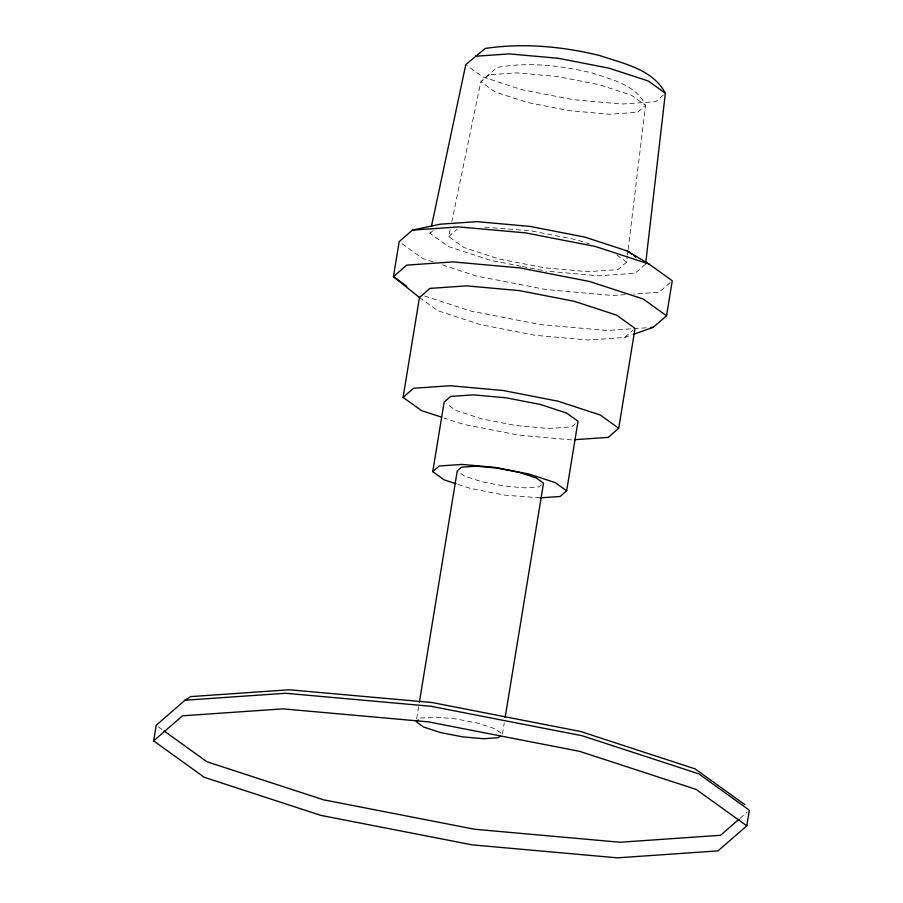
<?xml version="1.0" encoding="UTF-8"?>
<svg xmlns="http://www.w3.org/2000/svg" width="903" height="903" viewBox="0 0 903 903"><rect width="100%" height="100%" fill="white"/><g stroke="black" fill="none" stroke-linecap="round" stroke-linejoin="round"><path stroke-width="0.68" stroke-dasharray="4.51 3.39" d="M450.134 229.734L448.723 236.586L463.905 247.512L498.862 258.924L544.227 267.773L587.819 271.668L617.991 269.579L626.626 262.073L627.303 256.475M627.472 255.075L627.98 250.876M628.149 249.476L645.532 105.358C636.163 84.634 611.117 79.419 591.634 72.816C560.661 65.569 528.526 61.664 496.989 67.488L480.836 81.767L451.839 221.517M416.633 718.946L418.676 706.473M502.429 734.071L504.235 722.987M520.975 266.261L490.747 260.369L448.385 246.53L429.975 233.29L430.55 230.547M429.975 233.29L433.113 230.558M448.723 236.586L457.358 229.069M663.423 94.95L655.668 101.7L621.828 104.037L572.92 99.657L522.036 89.747L482.823 76.936L466.907 65.49M645.577 264.173L635.102 273.282L598.542 275.81L545.705 271.081M670.229 282.537L659.009 292.301L633.748 294.051M419.455 297.505L437.865 310.745L480.227 324.583L535.197 335.295L588.034 340.025L624.583 337.496L632.958 330.205M575.245 423.699L571.531 426.927L548.832 428.496L516.019 425.561L481.875 418.913L455.575 410.323L446.421 403.743M541.416 485.013L539.317 486.841L524.699 487.846L503.558 485.961L481.581 481.671L464.627 476.141L457.268 470.847M740.088 818.287L747.3 812.023M624.583 337.496L632.405 334.72M484.787 227.172L531.122 230.886L576.475 239.724L589.422 243.957M625.339 294.626L612.708 295.507L545.784 289.513L476.163 275.946L439.513 263.981M646.255 327.8L606.974 330.521L540.05 324.527L470.429 310.959L423.315 295.574M540.107 497.869L504.63 495.126L470.486 488.467L457.336 484.177M420.369 718.077L434.998 717.061L456.128 718.957L478.116 723.247L495.058 728.777L501.368 733.315M571.678 439.896L518.841 435.167L463.871 424.455L444.016 417.976M522.352 266.532L544.328 270.81M432.966 261.836L422.502 258.427L399.182 241.643M616.862 255.041L626.626 262.073M158.454 726.892L162.958 730.132M488.828 74.814L480.836 81.767L494.9 91.88L527.262 102.457L569.24 110.64L609.604 114.241L637.529 112.311L645.532 105.358L631.468 95.244L599.107 84.668L557.117 76.484L516.753 72.872L488.828 74.814"/><path stroke-width="1.35" d="M645.735 262.773L665.364 93.269C652.813 69.079 623.251 63.616 599.761 55.535C562.253 46.414 523.492 42.78 485.171 48.457L465.779 64.677L431.431 226.439M185.013 700.22L285.585 693.267L430.945 706.27L582.153 735.742L698.708 773.803L749.355 810.239L746.804 825.839L717.987 850.886L617.415 857.85L472.055 844.847L320.847 815.375L204.292 777.314L153.645 740.878L156.196 725.278L185.013 700.22L190.612 696.608L289.366 689.779L432.131 702.545L580.629 731.498L695.084 768.871L744.828 804.652M441.364 417.107L421.509 410.628L403.099 397.376L419.455 297.505L429.93 288.396L466.479 285.867L519.315 290.597L574.285 301.309L616.647 315.147L635.057 328.387L618.702 428.259L608.227 437.368L574.489 439.705M456.015 483.748L444.174 479.877L432.751 471.648L444.141 402.095L450.642 396.44L473.341 394.871L506.154 397.805L540.299 404.454L566.599 413.043L578.033 421.272L566.644 490.826L560.142 496.492L540.107 497.869M419.364 702.32L457.268 470.847L461.456 467.201L476.073 466.185L497.214 468.081L519.202 472.359L536.145 477.901L543.504 483.195L505.149 717.445M633.714 334.257L653.275 327.315L666.538 315.779L672.272 280.765L648.952 263.981L627.156 250.921L584.794 237.094L529.835 226.382L476.998 221.653L440.45 224.181L412.445 230.107L399.182 241.643L393.448 276.657L419.455 297.505M403.099 397.376L413.574 388.267L450.123 385.739L502.96 390.468L557.93 401.18L600.292 415.019L618.702 428.259M432.751 471.648L439.253 465.993L461.952 464.424L494.765 467.359L528.898 474.019L555.21 482.608L566.644 490.826M153.645 740.878L182.462 715.819L283.023 708.866L428.394 721.869L579.602 751.341L696.145 789.403L746.804 825.839M418.281 719.894L416.181 721.723L423.552 727.017L440.495 732.547L462.483 736.837L483.613 738.733L498.23 737.717L500.33 735.9M739.06 819.179L720.538 835.286L619.977 842.251L474.606 829.247L323.398 799.776L206.855 761.714L164.075 730.945M475.475 56.246L509.315 53.909L558.223 58.277L609.107 68.199L648.32 80.999L665.364 93.269M412.445 230.107L458.747 226.913L525.681 232.895L595.291 246.463L648.952 263.981M650.465 327.507L653.275 327.315M627.156 250.921L631.49 254.036M633.658 255.605L635.825 257.163M666.538 315.779L643.218 298.995L589.569 281.476L519.947 267.909L453.013 261.915L406.711 265.121L393.448 276.657L406.768 286.251"/></g></svg>
